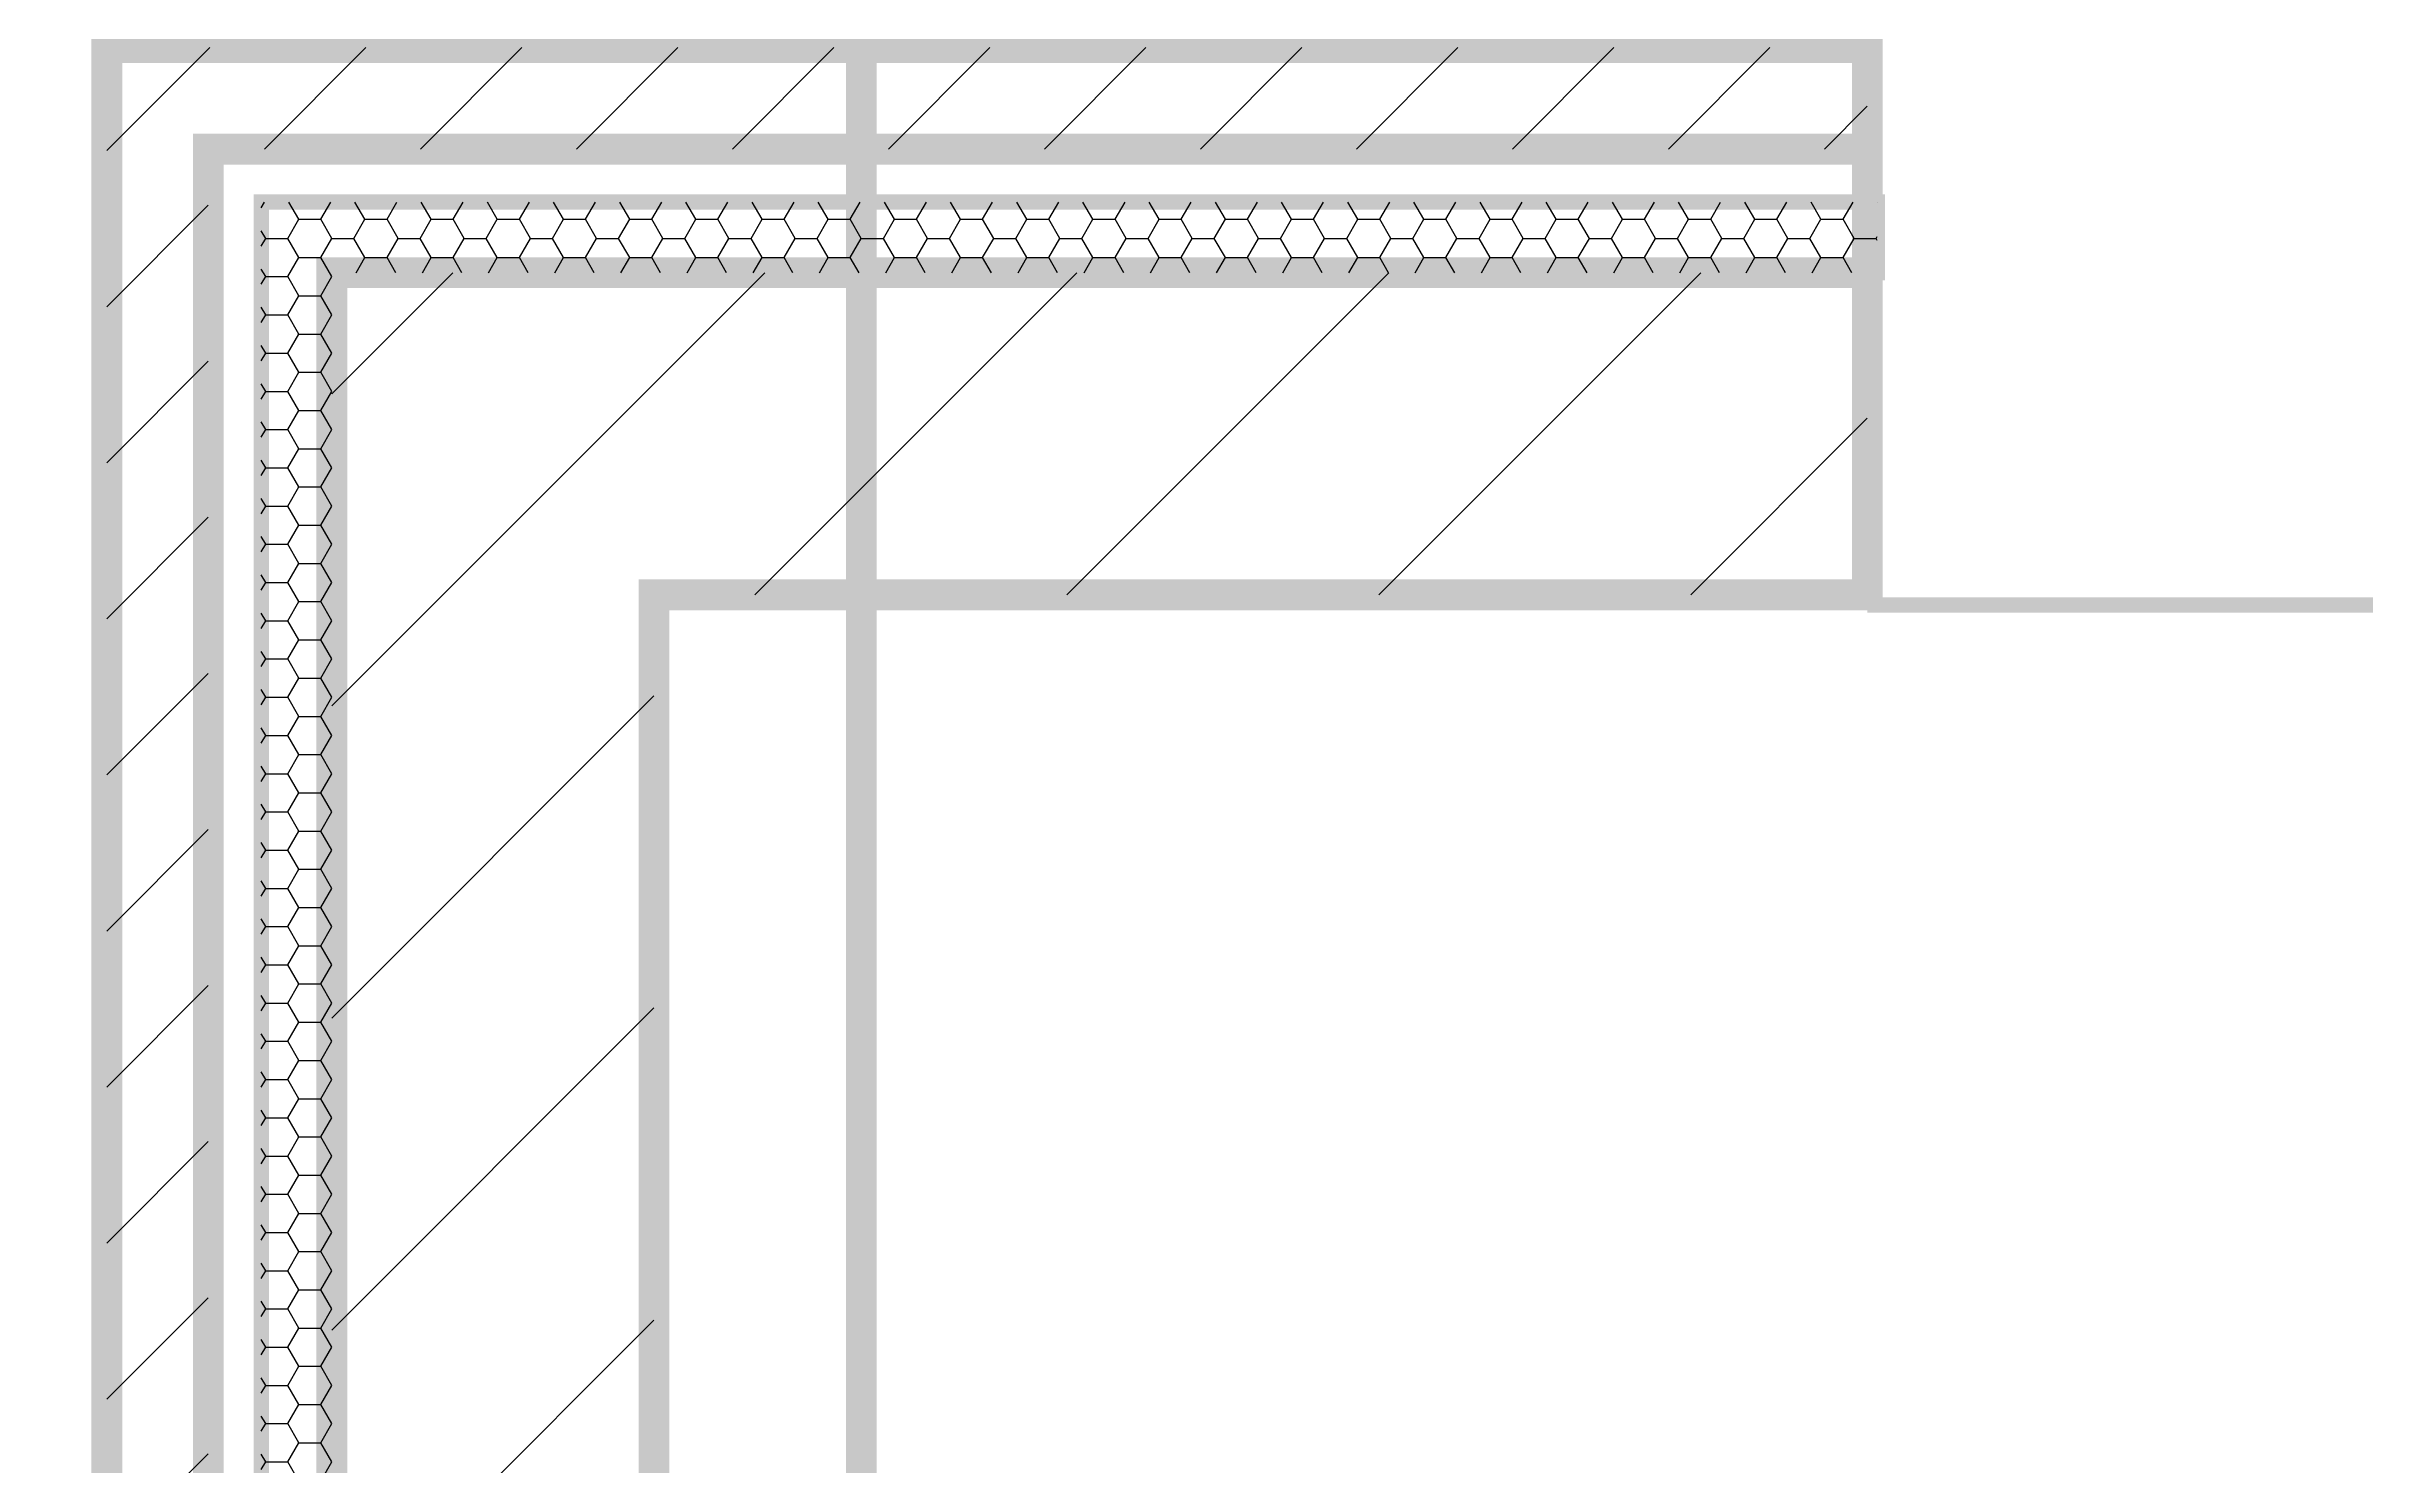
# Model space of a CAD drawing. Extents: x 0 to 42050, y 0 to 29700.
# Drawn here: x 4676 to 7305, y 20764 to 22371 of the extents above; entities that cross this region are included whole.
import ezdxf
from ezdxf.enums import TextEntityAlignment as Align

# ---------------------------------------------------------------- set-up
doc = ezdxf.new("R2010")
doc.units = 0
doc.header["$LTSCALE"] = 1000
doc.linetypes.add('STRICHPUNKT', pattern=[1, 0.5, -0.25, 0, -0.25])
doc.layers.get('0').update_dxf_attribs({"linetype": 'CONTINUOUS'})
doc.layers.get('DEFPOINTS').update_dxf_attribs({"linetype": 'CONTINUOUS'})
for name, color, linetype in [('BEMASSUNG', 3, 'CONTINUOUS'), ('DAEMMUNG', 6, 'CONTINUOUS'), ('FENSTER', 8, 'CONTINUOUS'), ('MAUERWERK', 7, 'CONTINUOUS'), ('SCHNITTLINIEN', 1, 'STRICHPUNKT'), ('SCHRAFFUR-DAEMMUNG', 6, 'CONTINUOUS'), ('SCHRAFFUR-MAUER', 7, 'CONTINUOUS'), ('SCHRAFFUR-VORMAUER', 7, 'CONTINUOUS'), ('VORSATZSCHALLE', 7, 'CONTINUOUS')]:
    doc.layers.add(name, color=color, linetype=linetype)
doc.styles.get("Standard").update_dxf_attribs({"font": 'TXT.SHX', "width": 0.75, "height": 175})
doc.styles.add('STANDART', font='TXT.SHX', dxfattribs={"width": 0.75, "height": 175})
doc.dimstyles.get("Standard").update_dxf_attribs({"dimtxt": 2.5, "dimasz": 2.5, "dimexe": 1.25, "dimexo": 0.625, "dimtad": 1, "dimcen": 2.5, "dimazin": 3, "dimtfac": 1, "dimtmove": 0, "dimatfit": 3})

# ---------------------------------------------------------------- blocks, each defined once
blk = doc.blocks.new('*X1')
at = {"color": 0}
for p, q in [((5000, 21624.368671), (5490.631329, 22115)), ((5000, 21977.922061), (5137.077939, 22115)), ((5479.18472, 21750), (5844.18472, 22115)), ((5832.73811, 21750), (6197.73811, 22115)), ((6186.291501, 21750), (6551.291501, 22115)), ((6539.844892, 21750), (6740, 21950.155108)), ((5000, 21270.81528), (5365, 21635.81528)), ((5000, 20917.26189), (5365, 21282.26189)), ((5000, 20563.708499), (5365, 20928.708499))]:
    blk.add_line(p, q, dxfattribs=at)
blk = doc.blocks.new('*X18')
at = {"color": 0}
for p, q in [((4745, 22253.252147), (4861.747853, 22370)), ((4923.524548, 22255), (5038.524548, 22370)), ((5100.301243, 22255), (5215.301243, 22370)), ((5277.077939, 22255), (5392.077939, 22370)), ((5453.854634, 22255), (5568.854634, 22370)), ((5630.631329, 22255), (5745.631329, 22370)), ((5807.408025, 22255), (5922.408025, 22370)), ((5984.18472, 22255), (6099.18472, 22370)), ((6160.961415, 22255), (6275.961415, 22370)), ((6337.73811, 22255), (6452.73811, 22370)), ((6514.514806, 22255), (6629.514806, 22370)), ((6691.291501, 22255), (6740, 22303.708499)), ((4745, 22076.475452), (4860, 22191.475452)), ((4745, 21899.698757), (4860, 22014.698757)), ((4745, 21722.922061), (4860, 21837.922061)), ((4745, 21546.145366), (4860, 21661.145366)), ((4745, 21369.368671), (4860, 21484.368671)), ((4745, 21192.591975), (4860, 21307.591975)), ((4745, 21015.81528), (4860, 21130.81528)), ((4745, 20839.038585), (4860, 20954.038585)), ((4745, 20662.26189), (4860, 20777.26189))]:
    blk.add_line(p, q, dxfattribs=at)
blk = doc.blocks.new('*X39')
at = {"color": 0}
for p, q in [((4920, 22188.419475), (4923.799268, 22195)), ((4962.499976, 22175.429137), (4951.200733, 22195)), ((4987.500024, 22175.429137), (4998.799267, 22195)), ((5037.499975, 22175.429137), (5026.200733, 22195)), ((5062.500024, 22175.429137), (5073.799267, 22195)), ((5112.499975, 22175.429137), (5101.200732, 22195)), ((5137.500024, 22175.429138), (5148.799267, 22195)), ((5187.499975, 22175.429137), (5176.200732, 22195)), ((5212.500024, 22175.429138), (5223.799266, 22195)), ((5262.499975, 22175.429137), (5251.200732, 22195)), ((5287.500024, 22175.429138), (5298.799266, 22195)), ((5337.499974, 22175.429137), (5326.200731, 22195)), ((5362.500023, 22175.429138), (5373.799266, 22195)), ((5412.499974, 22175.429137), (5401.200731, 22195)), ((5437.500023, 22175.429138), (5448.799265, 22195)), ((5487.499974, 22175.429136), (5476.200731, 22195)), ((5512.500023, 22175.429138), (5523.799265, 22195)), ((5562.499974, 22175.429136), (5551.20073, 22195)), ((5587.500023, 22175.429138), (5598.799265, 22195)), ((5637.499973, 22175.429136), (5626.20073, 22195)), ((5662.500022, 22175.429139), (5673.799264, 22195)), ((5712.499973, 22175.429136), (5701.20073, 22195)), ((5737.500022, 22175.429139), (5748.799264, 22195)), ((5787.499973, 22175.429136), (5776.200729, 22195)), ((5812.500022, 22175.429139), (5823.799264, 22195)), ((5862.499973, 22175.429136), (5851.200729, 22195)), ((5887.500022, 22175.429139), (5898.799263, 22195)), ((5937.499972, 22175.429136), (5926.200729, 22195)), ((5962.500021, 22175.429139), (5973.799263, 22195)), ((6012.499972, 22175.429135), (6001.200728, 22195)), ((6037.500021, 22175.429139), (6048.799263, 22195)), ((6087.499972, 22175.429135), (6076.200728, 22195)), ((6112.500021, 22175.429139), (6123.799262, 22195)), ((6162.499972, 22175.429135), (6151.200728, 22195)), ((6187.500021, 22175.42914), (6198.799262, 22195)), ((6237.499971, 22175.429135), (6226.200727, 22195)), ((6262.50002, 22175.42914), (6273.799262, 22195)), ((6312.499971, 22175.429135), (6301.200727, 22195)), ((6337.50002, 22175.42914), (6348.799261, 22195)), ((6387.499971, 22175.429135), (6376.200727, 22195)), ((6412.50002, 22175.42914), (6423.799261, 22195)), ((6462.499971, 22175.429135), (6451.200726, 22195)), ((6487.50002, 22175.42914), (6498.799261, 22195)), ((6537.499971, 22175.429134), (6526.200726, 22195)), ((6562.500019, 22175.42914), (6573.79926, 22195)), ((6612.49997, 22175.429134), (6601.200726, 22195)), ((6637.500019, 22175.42914), (6648.79926, 22195)), ((6687.49997, 22175.429134), (6676.200725, 22195)), ((6712.500019, 22175.429141), (6723.79926, 22195)), ((6751.25, 22194.914653), (6751.200725, 22195)), ((4924.999976, 22153.778502), (4920, 22162.438715)), ((4950.000025, 22153.778502), (4962.500025, 22175.429137)), ((4962.5, 22175.429095), (4987.5, 22175.429095)), ((4999.999976, 22153.778502), (4987.499976, 22175.429137)), ((5025.000024, 22153.778502), (5037.500024, 22175.429137)), ((5037.5, 22175.429095), (5062.5, 22175.429095)), ((5074.999975, 22153.778502), (5062.499975, 22175.429137)), ((5100.000024, 22153.778502), (5112.500024, 22175.429138)), ((5112.5, 22175.429095), (5137.5, 22175.429095)), ((5149.999975, 22153.778502), (5137.499975, 22175.429137)), ((5175.000024, 22153.778503), (5187.500024, 22175.429138)), ((5187.5, 22175.429095), (5212.5, 22175.429095)), ((5224.999975, 22153.778502), (5212.499975, 22175.429137)), ((5250.000024, 22153.778503), (5262.500024, 22175.429138)), ((5262.5, 22175.429095), (5287.5, 22175.429095)), ((5299.999975, 22153.778502), (5287.499975, 22175.429137)), ((5325.000023, 22153.778503), (5337.500023, 22175.429138)), ((5337.5, 22175.429095), (5362.5, 22175.429095)), ((5374.999974, 22153.778502), (5362.499974, 22175.429137)), ((5400.000023, 22153.778503), (5412.500023, 22175.429138)), ((5412.5, 22175.429095), (5437.5, 22175.429095)), ((5449.999974, 22153.778501), (5437.499974, 22175.429137)), ((5475.000023, 22153.778503), (5487.500023, 22175.429138)), ((5487.5, 22175.429095), (5512.5, 22175.429095)), ((5524.999974, 22153.778501), (5512.499974, 22175.429136)), ((5550.000023, 22153.778503), (5562.500023, 22175.429138)), ((5562.5, 22175.429095), (5587.5, 22175.429095)), ((5599.999974, 22153.778501), (5587.499974, 22175.429136)), ((5625.000022, 22153.778503), (5637.500022, 22175.429139)), ((5637.5, 22175.429095), (5662.5, 22175.429095)), ((5674.999973, 22153.778501), (5662.499973, 22175.429136)), ((5700.000022, 22153.778504), (5712.500022, 22175.429139)), ((5712.5, 22175.429095), (5737.5, 22175.429095)), ((5749.999973, 22153.778501), (5737.499973, 22175.429136)), ((5775.000022, 22153.778504), (5787.500022, 22175.429139)), ((5787.5, 22175.429095), (5812.5, 22175.429095)), ((5824.999973, 22153.778501), (5812.499973, 22175.429136)), ((5850.000022, 22153.778504), (5862.500022, 22175.429139)), ((5862.5, 22175.429095), (5887.5, 22175.429095)), ((5899.999973, 22153.778501), (5887.499973, 22175.429136)), ((5925.000021, 22153.778504), (5937.500021, 22175.429139)), ((5937.5, 22175.429095), (5962.5, 22175.429095)), ((5974.999972, 22153.7785), (5962.499972, 22175.429136)), ((6000.000021, 22153.778504), (6012.500021, 22175.429139)), ((6012.5, 22175.429095), (6037.5, 22175.429095)), ((6049.999972, 22153.7785), (6037.499972, 22175.429135)), ((6075.000021, 22153.778504), (6087.500021, 22175.429139)), ((6087.5, 22175.429095), (6112.5, 22175.429095)), ((6124.999972, 22153.7785), (6112.499972, 22175.429135)), ((6150.000021, 22153.778504), (6162.500021, 22175.42914)), ((6162.5, 22175.429095), (6187.5, 22175.429095)), ((6199.999972, 22153.7785), (6187.499972, 22175.429135)), ((6225.00002, 22153.778505), (6237.50002, 22175.42914)), ((6237.5, 22175.429095), (6262.5, 22175.429095)), ((6274.999971, 22153.7785), (6262.499971, 22175.429135)), ((6300.00002, 22153.778505), (6312.50002, 22175.42914)), ((6312.5, 22175.429095), (6337.5, 22175.429095)), ((6349.999971, 22153.7785), (6337.499971, 22175.429135)), ((6375.00002, 22153.778505), (6387.50002, 22175.42914)), ((6387.5, 22175.429095), (6412.5, 22175.429095)), ((6424.999971, 22153.7785), (6412.499971, 22175.429135)), ((6450.00002, 22153.778505), (6462.50002, 22175.42914)), ((6462.5, 22175.429095), (6487.5, 22175.429095)), ((6499.999971, 22153.778499), (6487.499971, 22175.429135)), ((6525.000019, 22153.778505), (6537.500019, 22175.42914)), ((6537.5, 22175.429095), (6562.5, 22175.429095)), ((6574.99997, 22153.778499), (6562.49997, 22175.429134)), ((6600.000019, 22153.778505), (6612.500019, 22175.42914)), ((6612.5, 22175.429095), (6637.5, 22175.429095)), ((6649.99997, 22153.778499), (6637.49997, 22175.429134)), ((6675.000019, 22153.778505), (6687.500019, 22175.429141)), ((6687.5, 22175.429095), (6712.5, 22175.429095)), ((6724.99997, 22153.778499), (6712.49997, 22175.429134)), ((6750.000019, 22153.778506), (6751.25, 22155.943537)), ((4920, 22145.118205), (4925.000025, 22153.778502)), ((4925, 22153.77846), (4950, 22153.77846)), ((4962.499976, 22132.127867), (4949.999976, 22153.778502)), ((4950.000024, 22110.477232), (4962.500024, 22132.127867)), ((4962.5, 22132.127825), (4987.5, 22132.127825)), ((4999.999976, 22110.477232), (4987.499976, 22132.127867)), ((4987.500024, 22132.127867), (5000.000024, 22153.778502)), ((5000, 22153.77846), (5025, 22153.77846)), ((5037.499976, 22132.127867), (5024.999976, 22153.778502)), ((5027.611245, 22115), (5037.500024, 22132.127867)), ((5037.5, 22132.127825), (5062.5, 22132.127825)), ((5072.388754, 22115), (5062.499975, 22132.127867)), ((5062.500024, 22132.127867), (5075.000024, 22153.778502)), ((5075, 22153.77846), (5100, 22153.77846)), ((5112.499975, 22132.127867), (5099.999975, 22153.778502)), ((5102.611245, 22115), (5112.500024, 22132.127867)), ((5112.5, 22132.127825), (5137.5, 22132.127825)), ((5147.388754, 22115), (5137.499975, 22132.127867)), ((5137.500024, 22132.127867), (5150.000024, 22153.778503)), ((5150, 22153.77846), (5175, 22153.77846)), ((5187.499975, 22132.127867), (5174.999975, 22153.778502)), ((5177.611245, 22115), (5187.500024, 22132.127868)), ((5187.5, 22132.127825), (5212.5, 22132.127825)), ((5222.388753, 22115), (5212.499975, 22132.127867)), ((5212.500024, 22132.127868), (5225.000024, 22153.778503)), ((5225, 22153.77846), (5250, 22153.77846)), ((5262.499975, 22132.127867), (5249.999975, 22153.778502)), ((5252.611244, 22115), (5262.500024, 22132.127868)), ((5262.5, 22132.127825), (5287.5, 22132.127825)), ((5297.388753, 22115), (5287.499975, 22132.127867)), ((5287.500023, 22132.127868), (5300.000023, 22153.778503)), ((5300, 22153.77846), (5325, 22153.77846)), ((5337.499975, 22132.127867), (5324.999975, 22153.778502)), ((5327.611244, 22115), (5337.500023, 22132.127868)), ((5337.5, 22132.127825), (5362.5, 22132.127825)), ((5372.388753, 22115), (5362.499974, 22132.127867)), ((5362.500023, 22132.127868), (5375.000023, 22153.778503)), ((5375, 22153.77846), (5400, 22153.77846)), ((5412.499974, 22132.127866), (5399.999974, 22153.778502)), ((5402.611244, 22115), (5412.500023, 22132.127868)), ((5412.5, 22132.127825), (5437.5, 22132.127825)), ((5447.388752, 22115), (5437.499974, 22132.127866)), ((5437.500023, 22132.127868), (5450.000023, 22153.778503)), ((5450, 22153.77846), (5475, 22153.77846)), ((5487.499974, 22132.127866), (5474.999974, 22153.778501)), ((5477.611243, 22115), (5487.500023, 22132.127868)), ((5487.5, 22132.127825), (5512.5, 22132.127825)), ((5522.388752, 22115), (5512.499974, 22132.127866)), ((5512.500023, 22132.127868), (5525.000023, 22153.778503)), ((5525, 22153.77846), (5550, 22153.77846)), ((5562.499974, 22132.127866), (5549.999974, 22153.778501)), ((5552.611243, 22115), (5562.500023, 22132.127868)), ((5562.5, 22132.127825), (5587.5, 22132.127825)), ((5597.388752, 22115), (5587.499974, 22132.127866)), ((5587.500022, 22132.127868), (5600.000022, 22153.778503)), ((5600, 22153.77846), (5625, 22153.77846)), ((5637.499974, 22132.127866), (5624.999974, 22153.778501)), ((5627.611243, 22115), (5637.500022, 22132.127868)), ((5637.5, 22132.127825), (5662.5, 22132.127825)), ((5672.388751, 22115), (5662.499973, 22132.127866)), ((5662.500022, 22132.127868), (5675.000022, 22153.778504)), ((5675, 22153.77846), (5700, 22153.77846)), ((5712.499973, 22132.127866), (5699.999973, 22153.778501)), ((5702.611243, 22115), (5712.500022, 22132.127869)), ((5712.5, 22132.127825), (5737.5, 22132.127825)), ((5747.388751, 22115), (5737.499973, 22132.127866)), ((5737.500022, 22132.127869), (5750.000022, 22153.778504)), ((5750, 22153.77846), (5775, 22153.77846)), ((5787.499973, 22132.127866), (5774.999973, 22153.778501)), ((5777.611242, 22115), (5787.500022, 22132.127869)), ((5787.5, 22132.127825), (5812.5, 22132.127825)), ((5822.388751, 22115), (5812.499973, 22132.127866)), ((5812.500022, 22132.127869), (5825.000022, 22153.778504)), ((5825, 22153.77846), (5850, 22153.77846)), ((5862.499973, 22132.127866), (5849.999973, 22153.778501)), ((5852.611242, 22115), (5862.500022, 22132.127869)), ((5862.5, 22132.127825), (5887.5, 22132.127825)), ((5897.38875, 22115), (5887.499973, 22132.127866)), ((5887.500021, 22132.127869), (5900.000021, 22153.778504)), ((5900, 22153.77846), (5925, 22153.77846)), ((5937.499973, 22132.127865), (5924.999973, 22153.778501)), ((5927.611242, 22115), (5937.500021, 22132.127869)), ((5937.5, 22132.127825), (5962.5, 22132.127825)), ((5972.38875, 22115), (5962.499972, 22132.127865)), ((5962.500021, 22132.127869), (5975.000021, 22153.778504)), ((5975, 22153.77846), (6000, 22153.77846)), ((6012.499972, 22132.127865), (5999.999972, 22153.7785)), ((6002.611241, 22115), (6012.500021, 22132.127869)), ((6012.5, 22132.127825), (6037.5, 22132.127825)), ((6047.38875, 22115), (6037.499972, 22132.127865)), ((6037.500021, 22132.127869), (6050.000021, 22153.778504)), ((6050, 22153.77846), (6075, 22153.77846)), ((6087.499972, 22132.127865), (6074.999972, 22153.7785)), ((6077.611241, 22115), (6087.500021, 22132.127869)), ((6087.5, 22132.127825), (6112.5, 22132.127825)), ((6122.38875, 22115), (6112.499972, 22132.127865)), ((6112.500021, 22132.127869), (6125.000021, 22153.778504)), ((6125, 22153.77846), (6150, 22153.77846)), ((6162.499972, 22132.127865), (6149.999972, 22153.7785)), ((6152.611241, 22115), (6162.500021, 22132.127869)), ((6162.5, 22132.127825), (6187.5, 22132.127825)), ((6197.388749, 22115), (6187.499972, 22132.127865)), ((6187.50002, 22132.127869), (6200.00002, 22153.778505)), ((6200, 22153.77846), (6225, 22153.77846)), ((6237.499972, 22132.127865), (6224.999972, 22153.7785)), ((6227.61124, 22115), (6237.50002, 22132.12787)), ((6237.5, 22132.127825), (6262.5, 22132.127825)), ((6272.388749, 22115), (6262.499971, 22132.127865)), ((6262.50002, 22132.12787), (6275.00002, 22153.778505)), ((6275, 22153.77846), (6300, 22153.77846)), ((6312.499971, 22132.127865), (6299.999971, 22153.7785)), ((6302.61124, 22115), (6312.50002, 22132.12787)), ((6312.5, 22132.127825), (6337.5, 22132.127825)), ((6347.388749, 22115), (6337.499971, 22132.127865)), ((6337.50002, 22132.12787), (6350.00002, 22153.778505)), ((6350, 22153.77846), (6375, 22153.77846)), ((6387.499971, 22132.127865), (6374.999971, 22153.7785)), ((6377.61124, 22115), (6387.50002, 22132.12787)), ((6387.5, 22132.127825), (6412.5, 22132.127825)), ((6422.388748, 22115), (6412.499971, 22132.127865)), ((6412.50002, 22132.12787), (6425.00002, 22153.778505)), ((6425, 22153.77846), (6450, 22153.77846)), ((6462.499971, 22132.127864), (6449.999971, 22153.7785)), ((6452.611239, 22115), (6462.50002, 22132.12787)), ((6462.5, 22132.127825), (6487.5, 22132.127825)), ((6497.388748, 22115), (6487.499971, 22132.127864)), ((6487.50002, 22132.12787), (6500.00002, 22153.778505)), ((6500, 22153.77846), (6525, 22153.77846)), ((6537.499971, 22132.127864), (6524.999971, 22153.778499)), ((6527.611239, 22115), (6537.500019, 22132.12787)), ((6537.5, 22132.127825), (6562.5, 22132.127825)), ((6572.388748, 22115), (6562.499971, 22132.127864)), ((6562.500019, 22132.12787), (6575.000019, 22153.778505)), ((6575, 22153.77846), (6600, 22153.77846)), ((6612.49997, 22132.127864), (6599.99997, 22153.778499)), ((6602.611239, 22115), (6612.500019, 22132.12787)), ((6612.5, 22132.127825), (6637.5, 22132.127825)), ((6647.388747, 22115), (6637.49997, 22132.127864)), ((6637.500019, 22132.12787), (6650.000019, 22153.778505)), ((6650, 22153.77846), (6675, 22153.77846)), ((6687.49997, 22132.127864), (6674.99997, 22153.778499)), ((6677.611238, 22115), (6687.500019, 22132.12787)), ((6687.5, 22132.127825), (6712.5, 22132.127825)), ((6722.388747, 22115), (6712.49997, 22132.127864)), ((6712.500019, 22132.12787), (6725.000019, 22153.778506)), ((6725, 22153.77846), (6750, 22153.77846)), ((6751.25, 22151.613383), (6749.99997, 22153.778499)), ((4924.999976, 22110.477232), (4920, 22119.137445)), ((4920, 22101.816935), (4925.000025, 22110.477232)), ((4925, 22110.47719), (4950, 22110.47719)), ((4962.499976, 22088.826597), (4949.999976, 22110.477232)), ((4987.500024, 22088.826597), (5000, 22110.47719)), ((4950.000024, 22067.175962), (4962.500024, 22088.826597)), ((4962.5, 22088.826555), (4987.5, 22088.826555)), ((4999.999976, 22067.175962), (4987.499976, 22088.826597)), ((4924.999976, 22067.175962), (4920, 22075.836175)), ((4920, 22058.515665), (4925.000024, 22067.175962)), ((4925, 22067.17592), (4950, 22067.17592)), ((4962.499976, 22045.525327), (4949.999976, 22067.175962)), ((4987.500024, 22045.525327), (5000, 22067.17592)), ((4924.999976, 22023.874692), (4920, 22032.534905)), ((4950.000024, 22023.874692), (4962.500024, 22045.525327)), ((4962.5, 22045.525285), (4987.5, 22045.525285)), ((4999.999976, 22023.874692), (4987.499976, 22045.525327)), ((4920, 22015.214395), (4925.000024, 22023.874692)), ((4925, 22023.87465), (4950, 22023.87465)), ((4962.499976, 22002.224057), (4949.999976, 22023.874692)), ((4950.000024, 21980.573422), (4962.500024, 22002.224057)), ((4962.5, 22002.224015), (4987.5, 22002.224015)), ((4999.999976, 21980.573422), (4987.499976, 22002.224057)), ((4987.500024, 22002.224057), (5000, 22023.87465)), ((4924.999976, 21980.573422), (4920, 21989.233635)), ((4920, 21971.913125), (4925.000024, 21980.573422)), ((4925, 21980.57338), (4950, 21980.57338)), ((4962.499976, 21958.922787), (4949.999976, 21980.573422)), ((4987.500024, 21958.922787), (5000, 21980.57338)), ((4924.999976, 21937.272152), (4920, 21945.932365)), ((4950.000024, 21937.272151), (4962.500024, 21958.922787)), ((4962.5, 21958.922745), (4987.5, 21958.922745)), ((4999.999976, 21937.272152), (4987.499976, 21958.922787)), ((4920, 21928.611855), (4925.000024, 21937.272151)), ((4925, 21937.27211), (4950, 21937.27211)), ((4962.499976, 21915.621517), (4949.999976, 21937.272152)), ((4987.500024, 21915.621516), (5000, 21937.27211)), ((4924.999976, 21893.970882), (4920, 21902.631095)), ((4920, 21885.310585), (4925.000024, 21893.970881)), ((4925, 21893.97084), (4950, 21893.97084)), ((4962.499976, 21872.320246), (4949.999976, 21893.970882)), ((4950.000024, 21893.970881), (4962.500024, 21915.621516)), ((4962.5, 21915.621475), (4987.5, 21915.621475)), ((4999.999976, 21893.970881), (4987.499976, 21915.621517)), ((4987.500024, 21872.320246), (5000, 21893.97084)), ((4950.000024, 21850.669611), (4962.500024, 21872.320246)), ((4962.5, 21872.320205), (4987.5, 21872.320205)), ((4999.999976, 21850.669611), (4987.499976, 21872.320246)), ((4924.999976, 21850.669611), (4920, 21859.329825)), ((4920, 21842.009315), (4925.000024, 21850.669611)), ((4925, 21850.66957), (4950, 21850.66957)), ((4962.499976, 21829.018976), (4949.999976, 21850.669611)), ((4987.500024, 21829.018976), (5000, 21850.66957)), ((4924.999976, 21807.368341), (4920, 21816.028555)), ((4950.000024, 21807.368341), (4962.500024, 21829.018976)), ((4962.5, 21829.018935), (4987.5, 21829.018935)), ((4999.999976, 21807.368341), (4987.499976, 21829.018976)), ((4920, 21798.708045), (4925.000024, 21807.368341)), ((4925, 21807.3683), (4950, 21807.3683)), ((4962.499976, 21785.717706), (4949.999976, 21807.368341)), ((4987.500024, 21785.717706), (5000, 21807.3683)), ((4924.999977, 21764.067071), (4920, 21772.727285)), ((4920, 21755.406775), (4925.000024, 21764.067071)), ((4925, 21764.06703), (4950, 21764.06703)), ((4962.499976, 21742.416436), (4949.999976, 21764.067071)), ((4950.000024, 21764.067071), (4962.500024, 21785.717706)), ((4962.5, 21785.717665), (4987.5, 21785.717665)), ((4999.999976, 21764.067071), (4987.499976, 21785.717706)), ((4987.500024, 21742.416436), (5000, 21764.06703)), ((4950.000024, 21720.765801), (4962.500024, 21742.416436)), ((4962.5, 21742.416395), (4987.5, 21742.416395)), ((4999.999976, 21720.765801), (4987.499976, 21742.416436)), ((4924.999977, 21720.765801), (4920, 21729.426015)), ((4920, 21712.105505), (4925.000024, 21720.765801)), ((4925, 21720.76576), (4950, 21720.76576)), ((4962.499977, 21699.115166), (4949.999977, 21720.765801)), ((4987.500024, 21699.115166), (5000, 21720.76576)), ((4924.999977, 21677.464531), (4920, 21686.124745)), ((4950.000024, 21677.464531), (4962.500024, 21699.115166)), ((4962.5, 21699.115125), (4987.5, 21699.115125)), ((4999.999976, 21677.464531), (4987.499976, 21699.115166)), ((4920, 21668.804235), (4925.000024, 21677.464531)), ((4925, 21677.46449), (4950, 21677.46449)), ((4962.499977, 21655.813896), (4949.999977, 21677.464531)), ((4987.500024, 21655.813896), (5000, 21677.46449)), ((4924.999977, 21634.163261), (4920, 21642.823475)), ((4920, 21625.502965), (4925.000024, 21634.16326)), ((4925, 21634.16322), (4950, 21634.16322)), ((4962.499977, 21612.512626), (4949.999977, 21634.163261)), ((4950.000024, 21634.16326), (4962.500024, 21655.813896)), ((4962.5, 21655.813855), (4987.5, 21655.813855)), ((4999.999977, 21634.163261), (4987.499977, 21655.813896)), ((4987.500023, 21612.512625), (5000, 21634.16322)), ((4950.000024, 21590.86199), (4962.500024, 21612.512625)), ((4962.5, 21612.512585), (4987.5, 21612.512585)), ((4999.999977, 21590.86199), (4987.499977, 21612.512626)), ((4924.999977, 21590.861991), (4920, 21599.522205)), ((4920, 21582.201695), (4925.000024, 21590.86199)), ((4925, 21590.86195), (4950, 21590.86195)), ((4962.499977, 21569.211355), (4949.999977, 21590.861991)), ((4987.500023, 21569.211355), (5000, 21590.86195)), ((4924.999977, 21547.56072), (4920, 21556.220935)), ((4950.000023, 21547.56072), (4962.500023, 21569.211355)), ((4962.5, 21569.211315), (4987.5, 21569.211315)), ((4999.999977, 21547.56072), (4987.499977, 21569.211355)), ((4920, 21538.900425), (4925.000024, 21547.56072)), ((4925, 21547.56068), (4950, 21547.56068)), ((4962.499977, 21525.910085), (4949.999977, 21547.56072)), ((4950.000023, 21504.25945), (4962.500023, 21525.910085)), ((4962.5, 21525.910045), (4987.5, 21525.910045)), ((4999.999977, 21504.25945), (4987.499977, 21525.910085)), ((4987.500023, 21525.910085), (5000, 21547.56068)), ((4924.999977, 21504.25945), (4920, 21512.919665)), ((4920, 21495.599155), (4925.000023, 21504.25945)), ((4925, 21504.25941), (4950, 21504.25941)), ((4962.499977, 21482.608815), (4949.999977, 21504.25945)), ((4987.500023, 21482.608815), (5000, 21504.25941)), ((4950.000023, 21460.95818), (4962.500023, 21482.608815)), ((4962.5, 21482.608775), (4987.5, 21482.608775)), ((4999.999977, 21460.95818), (4987.499977, 21482.608815)), ((4924.999977, 21460.95818), (4920, 21469.618395)), ((4920, 21452.297885), (4925.000023, 21460.95818)), ((4925, 21460.95814), (4950, 21460.95814)), ((4962.499977, 21439.307545), (4949.999977, 21460.95818)), ((4987.500023, 21439.307545), (5000, 21460.95814)), ((4924.999977, 21417.65691), (4920, 21426.317125)), ((4950.000023, 21417.65691), (4962.500023, 21439.307545)), ((4962.5, 21439.307505), (4987.5, 21439.307505)), ((4999.999977, 21417.65691), (4987.499977, 21439.307545)), ((4920, 21408.996615), (4925.000023, 21417.65691)), ((4925, 21417.65687), (4950, 21417.65687)), ((4962.499977, 21396.006275), (4949.999977, 21417.65691)), ((4950.000023, 21374.35564), (4962.500023, 21396.006275)), ((4962.5, 21396.006235), (4987.5, 21396.006235)), ((4999.999977, 21374.35564), (4987.499977, 21396.006275)), ((4987.500023, 21396.006275), (5000, 21417.65687)), ((4924.999977, 21374.35564), (4920, 21383.015855)), ((4920, 21365.695345), (4925.000023, 21374.35564)), ((4925, 21374.3556), (4950, 21374.3556)), ((4962.499977, 21352.705005), (4949.999977, 21374.35564)), ((4987.500023, 21352.705005), (5000, 21374.3556)), ((4950.000023, 21331.05437), (4962.500023, 21352.705005)), ((4962.5, 21352.704965), (4987.5, 21352.704965)), ((4999.999977, 21331.05437), (4987.499977, 21352.705005)), ((4924.999977, 21331.05437), (4920, 21339.714585)), ((4920, 21322.394075), (4925.000023, 21331.054369)), ((4925, 21331.05433), (4950, 21331.05433)), ((4962.499977, 21309.403735), (4949.999977, 21331.05437)), ((4987.500023, 21309.403735), (5000, 21331.05433)), ((4924.999977, 21287.7531), (4920, 21296.413315)), ((4950.000023, 21287.753099), (4962.500023, 21309.403734)), ((4962.5, 21309.403695), (4987.5, 21309.403695)), ((4999.999977, 21287.753099), (4987.499977, 21309.403735)), ((4920, 21279.092805), (4925.000023, 21287.753099)), ((4925, 21287.75306), (4950, 21287.75306)), ((4962.499977, 21266.102464), (4949.999977, 21287.7531)), ((4950.000023, 21244.451829), (4962.500023, 21266.102464)), ((4962.5, 21266.102425), (4987.5, 21266.102425)), ((4999.999977, 21244.451829), (4987.499977, 21266.102464)), ((4987.500023, 21266.102464), (5000, 21287.75306)), ((4924.999978, 21244.451829), (4920, 21253.112045)), ((4920, 21235.791535), (4925.000023, 21244.451829)), ((4925, 21244.45179), (4950, 21244.45179)), ((4962.499977, 21222.801194), (4949.999977, 21244.451829)), ((4987.500023, 21222.801194), (5000, 21244.45179)), ((4924.999978, 21201.150559), (4920, 21209.810775)), ((4950.000023, 21201.150559), (4962.500023, 21222.801194)), ((4962.5, 21222.801155), (4987.5, 21222.801155)), ((4999.999977, 21201.150559), (4987.499977, 21222.801194)), ((4920, 21192.490265), (4925.000023, 21201.150559)), ((4925, 21201.15052), (4950, 21201.15052)), ((4962.499978, 21179.499924), (4949.999978, 21201.150559)), ((4987.500023, 21179.499924), (5000, 21201.15052)), ((4924.999978, 21157.849289), (4920, 21166.509505)), ((4920, 21149.188995), (4925.000023, 21157.849289)), ((4925, 21157.84925), (4950, 21157.84925)), ((4962.499978, 21136.198654), (4949.999978, 21157.849289)), ((4950.000023, 21157.849289), (4962.500023, 21179.499924)), ((4962.5, 21179.499885), (4987.5, 21179.499885)), ((4999.999977, 21157.849289), (4987.499977, 21179.499924)), ((4987.500023, 21136.198654), (5000, 21157.84925)), ((4950.000023, 21114.548019), (4962.500023, 21136.198654)), ((4962.5, 21136.198615), (4987.5, 21136.198615)), ((4999.999978, 21114.548019), (4987.499978, 21136.198654)), ((4924.999978, 21114.548019), (4920, 21123.208235)), ((4920, 21105.887725), (4925.000023, 21114.548019)), ((4925, 21114.54798), (4950, 21114.54798)), ((4962.499978, 21092.897384), (4949.999978, 21114.548019)), ((4987.500022, 21092.897384), (5000, 21114.54798)), ((4924.999978, 21071.246749), (4920, 21079.906965)), ((4950.000023, 21071.246749), (4962.500023, 21092.897384)), ((4962.5, 21092.897345), (4987.5, 21092.897345)), ((4999.999978, 21071.246749), (4987.499978, 21092.897384)), ((4920, 21062.586455), (4925.000023, 21071.246749)), ((4925, 21071.24671), (4950, 21071.24671)), ((4962.499978, 21049.596114), (4949.999978, 21071.246749)), ((4987.500022, 21049.596114), (5000, 21071.24671)), ((4924.999978, 21027.945479), (4920, 21036.605695)), ((4920, 21019.285185), (4925.000023, 21027.945478)), ((4925, 21027.94544), (4950, 21027.94544)), ((4962.499978, 21006.294844), (4949.999978, 21027.945479)), ((4950.000022, 21027.945479), (4962.500022, 21049.596114)), ((4962.5, 21049.596075), (4987.5, 21049.596075)), ((4999.999978, 21027.945479), (4987.499978, 21049.596114)), ((4987.500022, 21006.294844), (5000, 21027.94544)), ((4950.000022, 20984.644208), (4962.500022, 21006.294843)), ((4962.5, 21006.294805), (4987.5, 21006.294805)), ((4999.999978, 20984.644208), (4987.499978, 21006.294844)), ((4924.999978, 20984.644209), (4920, 20993.304425)), ((4920, 20975.983915), (4925.000022, 20984.644208)), ((4925, 20984.64417), (4950, 20984.64417)), ((4962.499978, 20962.993573), (4949.999978, 20984.644209)), ((4987.500022, 20962.993573), (5000, 20984.64417)), ((4924.999978, 20941.342938), (4920, 20950.003155)), ((4950.000022, 20941.342938), (4962.500022, 20962.993573)), ((4962.5, 20962.993535), (4987.5, 20962.993535)), ((4999.999978, 20941.342938), (4987.499978, 20962.993573)), ((4920, 20932.682645), (4925.000022, 20941.342938)), ((4925, 20941.3429), (4950, 20941.3429)), ((4962.499978, 20919.692303), (4949.999978, 20941.342938)), ((4987.500022, 20919.692303), (5000, 20941.3429)), ((4924.999978, 20898.041668), (4920, 20906.701885)), ((4920, 20889.381375), (4925.000022, 20898.041668)), ((4925, 20898.04163), (4950, 20898.04163)), ((4962.499978, 20876.391033), (4949.999978, 20898.041668)), ((4950.000022, 20898.041668), (4962.500022, 20919.692303)), ((4962.5, 20919.692265), (4987.5, 20919.692265)), ((4999.999978, 20898.041668), (4987.499978, 20919.692303)), ((4987.500022, 20876.391033), (5000, 20898.04163)), ((4950.000022, 20854.740398), (4962.500022, 20876.391033)), ((4962.5, 20876.390995), (4987.5, 20876.390995)), ((4999.999978, 20854.740398), (4987.499978, 20876.391033)), ((4924.999978, 20854.740398), (4920, 20863.400615)), ((4920, 20846.080105), (4925.000022, 20854.740398)), ((4925, 20854.74036), (4950, 20854.74036)), ((4962.499978, 20833.089763), (4949.999978, 20854.740398)), ((4987.500022, 20833.089763), (5000, 20854.74036)), ((4924.999978, 20811.439128), (4920, 20820.099345)), ((4950.000022, 20811.439128), (4962.500022, 20833.089763)), ((4962.5, 20833.089725), (4987.5, 20833.089725)), ((4999.999978, 20811.439128), (4987.499978, 20833.089763)), ((4920, 20802.778835), (4925.000022, 20811.439128)), ((4925, 20811.43909), (4950, 20811.43909)), ((4962.499978, 20789.788493), (4949.999978, 20811.439128)), ((4950.000022, 20768.137858), (4962.500022, 20789.788493)), ((4962.5, 20789.788455), (4987.5, 20789.788455)), ((4999.999978, 20768.137858), (4987.499978, 20789.788493)), ((4987.500022, 20789.788493), (5000, 20811.43909)), ((4924.999978, 20768.137858), (4920, 20776.798075)), ((4920, 20759.477565), (4925.000022, 20768.137858)), ((4925, 20768.13782), (4950, 20768.13782)), ((4962.499978, 20746.487223), (4949.999978, 20768.137858)), ((4987.500022, 20746.487223), (5000, 20768.13782))]:
    blk.add_line(p, q, dxfattribs=at)
blk = doc.blocks.new('MASSHILFSLINIE')
for points in [[(0, -350), (0, 350)], [(0, 0), (53.033009, 53.033009)], [(-150, 0), (150, 0)], [(0, 0), (-53.033009, -53.033009)]]:
    blk.add_lwpolyline(points)
blk = doc.blocks.new('*D87')
at = {"color": 0, "linetype": 'BYBLOCK'}
blk.add_line((5001, 24615), (6739, 24615), dxfattribs=at)
at = {"layer": 'DEFPOINTS', "color": 0, "linetype": 'BYBLOCK'}
for p in [(6740, 24615), (5000, 22115), (6740, 22115)]:
    blk.add_point(p, dxfattribs=at)
at = {"color": 0, "linetype": 'BYBLOCK', "rotation": 180}
blk.add_blockref('MASSHILFSLINIE', (5000, 24615), dxfattribs=at)
at = {"color": 0, "linetype": 'BYBLOCK'}
blk.add_blockref('MASSHILFSLINIE', (6740, 24615), dxfattribs=at)
at = {"color": 0, "linetype": 'BYBLOCK', "width": 0.75}
blk.add_text('1.74', height=175, dxfattribs=at).set_placement((5870, 24790), align=Align.MIDDLE_CENTER)
blk = doc.blocks.new('*D89')
at = {"color": 0, "linetype": 'BYBLOCK'}
blk.add_line((6741, 24615), (8499, 24615), dxfattribs=at)
at = {"layer": 'DEFPOINTS', "color": 0, "linetype": 'BYBLOCK'}
for p in [(8500, 24615), (6740, 22115), (8500, 22115)]:
    blk.add_point(p, dxfattribs=at)
at = {"color": 0, "linetype": 'BYBLOCK', "rotation": 180}
blk.add_blockref('MASSHILFSLINIE', (6740, 24615), dxfattribs=at)
at = {"color": 0, "linetype": 'BYBLOCK'}
blk.add_blockref('MASSHILFSLINIE', (8500, 24615), dxfattribs=at)
at = {"color": 0, "linetype": 'BYBLOCK', "width": 0.75}
blk.add_text('1.76', height=175, dxfattribs=at).set_placement((7620, 24790), align=Align.MIDDLE_CENTER)
blk = doc.blocks.new('*D69')
at = {"color": 0, "linetype": 'BYBLOCK'}
blk.add_line((5001, 25315), (5364, 25315), dxfattribs=at)
at = {"layer": 'DEFPOINTS', "color": 0, "linetype": 'BYBLOCK'}
for p in [(5365, 25315), (5000, 22115), (5365, 22115)]:
    blk.add_point(p, dxfattribs=at)
at = {"color": 0, "linetype": 'BYBLOCK', "rotation": 180}
blk.add_blockref('MASSHILFSLINIE', (5000, 25315), dxfattribs=at)
at = {"color": 0, "linetype": 'BYBLOCK'}
blk.add_blockref('MASSHILFSLINIE', (5365, 25315), dxfattribs=at)
at = {"color": 0, "linetype": 'BYBLOCK', "width": 0.75}
blk.add_text('36', height=175, dxfattribs=at).set_placement((5182.5, 25490), align=Align.MIDDLE_CENTER)
blk = doc.blocks.new('*D68')
at = {"color": 0, "linetype": 'BYBLOCK'}
blk.add_line((5366, 25315), (9749, 25315), dxfattribs=at)
at = {"layer": 'DEFPOINTS', "color": 0, "linetype": 'BYBLOCK'}
for p in [(9750, 25315), (5365, 22115), (9750, 21740)]:
    blk.add_point(p, dxfattribs=at)
at = {"color": 0, "linetype": 'BYBLOCK', "rotation": 180}
blk.add_blockref('MASSHILFSLINIE', (5365, 25315), dxfattribs=at)
at = {"color": 0, "linetype": 'BYBLOCK'}
blk.add_blockref('MASSHILFSLINIE', (9750, 25315), dxfattribs=at)
at = {"color": 0, "linetype": 'BYBLOCK', "width": 0.75}
blk.add_text('4.38', height=175, dxfattribs=at).set_placement((7557.5, 25490), align=Align.MIDDLE_CENTER)
blk = doc.blocks.new('*D67')
at = {"color": 0, "linetype": 'BYBLOCK'}
blk.add_line((5001, 26015), (26739, 26015), dxfattribs=at)
at = {"layer": 'DEFPOINTS', "color": 0, "linetype": 'BYBLOCK'}
for p in [(26740, 26015), (5000, 22115), (26740, 22115)]:
    blk.add_point(p, dxfattribs=at)
at = {"color": 0, "linetype": 'BYBLOCK', "rotation": 180}
blk.add_blockref('MASSHILFSLINIE', (5000, 26015), dxfattribs=at)
at = {"color": 0, "linetype": 'BYBLOCK'}
blk.add_blockref('MASSHILFSLINIE', (26740, 26015), dxfattribs=at)
at = {"color": 0, "linetype": 'BYBLOCK', "width": 0.75}
blk.add_text('21.74', height=175, dxfattribs=at).set_placement((15870, 26190), align=Align.MIDDLE_CENTER)
blk = doc.blocks.new('*D62')
at = {"color": 0, "linetype": 'BYBLOCK'}
blk.add_line((3500, 19376), (3500, 22114), dxfattribs=at)
at = {"layer": 'DEFPOINTS', "color": 0, "linetype": 'BYBLOCK'}
for p in [(3500, 22115), (5000, 22115), (5000, 19375)]:
    blk.add_point(p, dxfattribs=at)
at = {"color": 0, "linetype": 'BYBLOCK'}
for p, rotation in [((3500, 22115), 90), ((3500, 19375), 270)]:
    blk.add_blockref('MASSHILFSLINIE', p, dxfattribs=dict(at, rotation=rotation))
at = {"color": 0, "linetype": 'BYBLOCK', "width": 0.75}
blk.add_text('2.74', height=175, rotation=90, dxfattribs=at).set_placement((3325, 20745), align=Align.MIDDLE_CENTER)
blk = doc.blocks.new('*D95')
at = {"color": 0, "linetype": 'BYBLOCK'}
blk.add_line((2800, 17236), (2800, 21749), dxfattribs=at)
at = {"layer": 'DEFPOINTS', "color": 0, "linetype": 'BYBLOCK'}
for p in [(2800, 21750), (5355, 21750), (5375, 17235)]:
    blk.add_point(p, dxfattribs=at)
at = {"color": 0, "linetype": 'BYBLOCK'}
for p, rotation in [((2800, 21750), 90), ((2800, 17235), 270)]:
    blk.add_blockref('MASSHILFSLINIE', p, dxfattribs=dict(at, rotation=rotation))
at = {"color": 0, "linetype": 'BYBLOCK', "style": 'STANDART', "width": 0.75}
blk.add_text('4.51', height=175, rotation=90, dxfattribs=at).set_placement((2625, 19492.5), align=Align.MIDDLE_CENTER)
blk = doc.blocks.new('*D96')
at = {"color": 0, "linetype": 'BYBLOCK'}
blk.add_line((2800, 21751), (2800, 22119), dxfattribs=at)
at = {"layer": 'DEFPOINTS', "color": 0, "linetype": 'BYBLOCK'}
for p in [(2800, 22120), (5345, 22120), (5355, 21750)]:
    blk.add_point(p, dxfattribs=at)
at = {"color": 0, "linetype": 'BYBLOCK'}
for p, rotation in [((2800, 22120), 90), ((2800, 21750), 270)]:
    blk.add_blockref('MASSHILFSLINIE', p, dxfattribs=dict(at, rotation=rotation))
at = {"color": 0, "linetype": 'BYBLOCK', "style": 'STANDART', "width": 0.75}
blk.add_text('36', height=175, rotation=90, dxfattribs=at).set_placement((2625, 21935), align=Align.MIDDLE_CENTER)

msp = doc.modelspace()

# ---------------------------------------------------------------- linework, layer by layer
at = {"layer": 'DAEMMUNG', "const_width": 17.5}
msp.add_lwpolyline([(4920, 22195), (4920, 19443.75), (4920, 19363.75), (5000, 19363.75), (5000, 22115), (6751.25, 22115), (6751.25, 22195)], close=True, dxfattribs=at)
at = {"layer": 'FENSTER'}
for points, const_width in [([(6740, 22243.580917), (6740, 22085)], 35), ([(6740, 21738.696968), (8505, 21738.696968)], 17.5)]:
    msp.add_lwpolyline(points, dxfattribs=dict(at, const_width=const_width))
at = {"layer": 'MAUERWERK', "const_width": 35}
msp.add_lwpolyline([(5000, 19375), (5365, 19375), (5365, 21750), (6740, 21750), (6740, 22115), (5000, 22115)], close=True, dxfattribs=at)
at = {"layer": 'SCHNITTLINIEN', "const_width": 35}
msp.add_lwpolyline([(5600, 6615), (5600, 23830)], dxfattribs=at)
at = {"layer": 'VORSATZSCHALLE', "const_width": 35}
msp.add_lwpolyline([(4745, 19375), (4860, 19375), (4860, 22255), (6740, 22255), (6740, 22370), (4745, 22370)], close=True, dxfattribs=at)

# ---------------------------------------------------------------- block references
at = {"layer": 'SCHRAFFUR-DAEMMUNG'}
msp.add_blockref('*X39', (0, 0), dxfattribs=at)
at = {"layer": 'SCHRAFFUR-MAUER'}
msp.add_blockref('*X1', (0, 0), dxfattribs=at)
at = {"layer": 'SCHRAFFUR-VORMAUER'}
msp.add_blockref('*X18', (0, 0), dxfattribs=at)

# ---------------------------------------------------------------- dimensions: what is measured, and where the dimension line sits
at = {"layer": 'BEMASSUNG'}
for base, p1, p2, text, picture, middle in [((26740, 26015), (5000, 22115), (26740, 22115), '21.74', '*D67', (15870, 26190)), ((5365, 25315), (5000, 22115), (5365, 22115), '36', '*D69', (5182.5, 25490)), ((9750, 25315), (5365, 22115), (9750, 21740), '4.38', '*D68', (7557.5, 25490)), ((6740, 24615), (5000, 22115), (6740, 22115), '1.74', '*D87', (5870, 24790)), ((8500, 24615), (6740, 22115), (8500, 22115), '1.76', '*D89', (7620, 24790))]:
    dim = msp.add_linear_dim(base=base, p1=p1, p2=p2, text=text, dimstyle='Standard', dxfattribs=at)
    dim.commit()
    dim.dimension.update_dxf_attribs({"geometry": picture, "text_midpoint": middle})
for base, p1, p2, text, picture, middle in [((2800, 22120), (5355, 21750), (5345, 22120), '36', '*D96', (2625, 21935)), ((3500, 22115), (5000, 19375), (5000, 22115), '2.74', '*D62', (3325, 20745)), ((2800, 21750), (5375, 17235), (5355, 21750), '4.51', '*D95', (2625, 19492.5))]:
    dim = msp.add_linear_dim(base=base, p1=p1, p2=p2, angle=90, text=text, dimstyle='Standard', dxfattribs=at)
    dim.commit()
    dim.dimension.update_dxf_attribs({"geometry": picture, "text_midpoint": middle})

doc.saveas('drawing.dxf')
